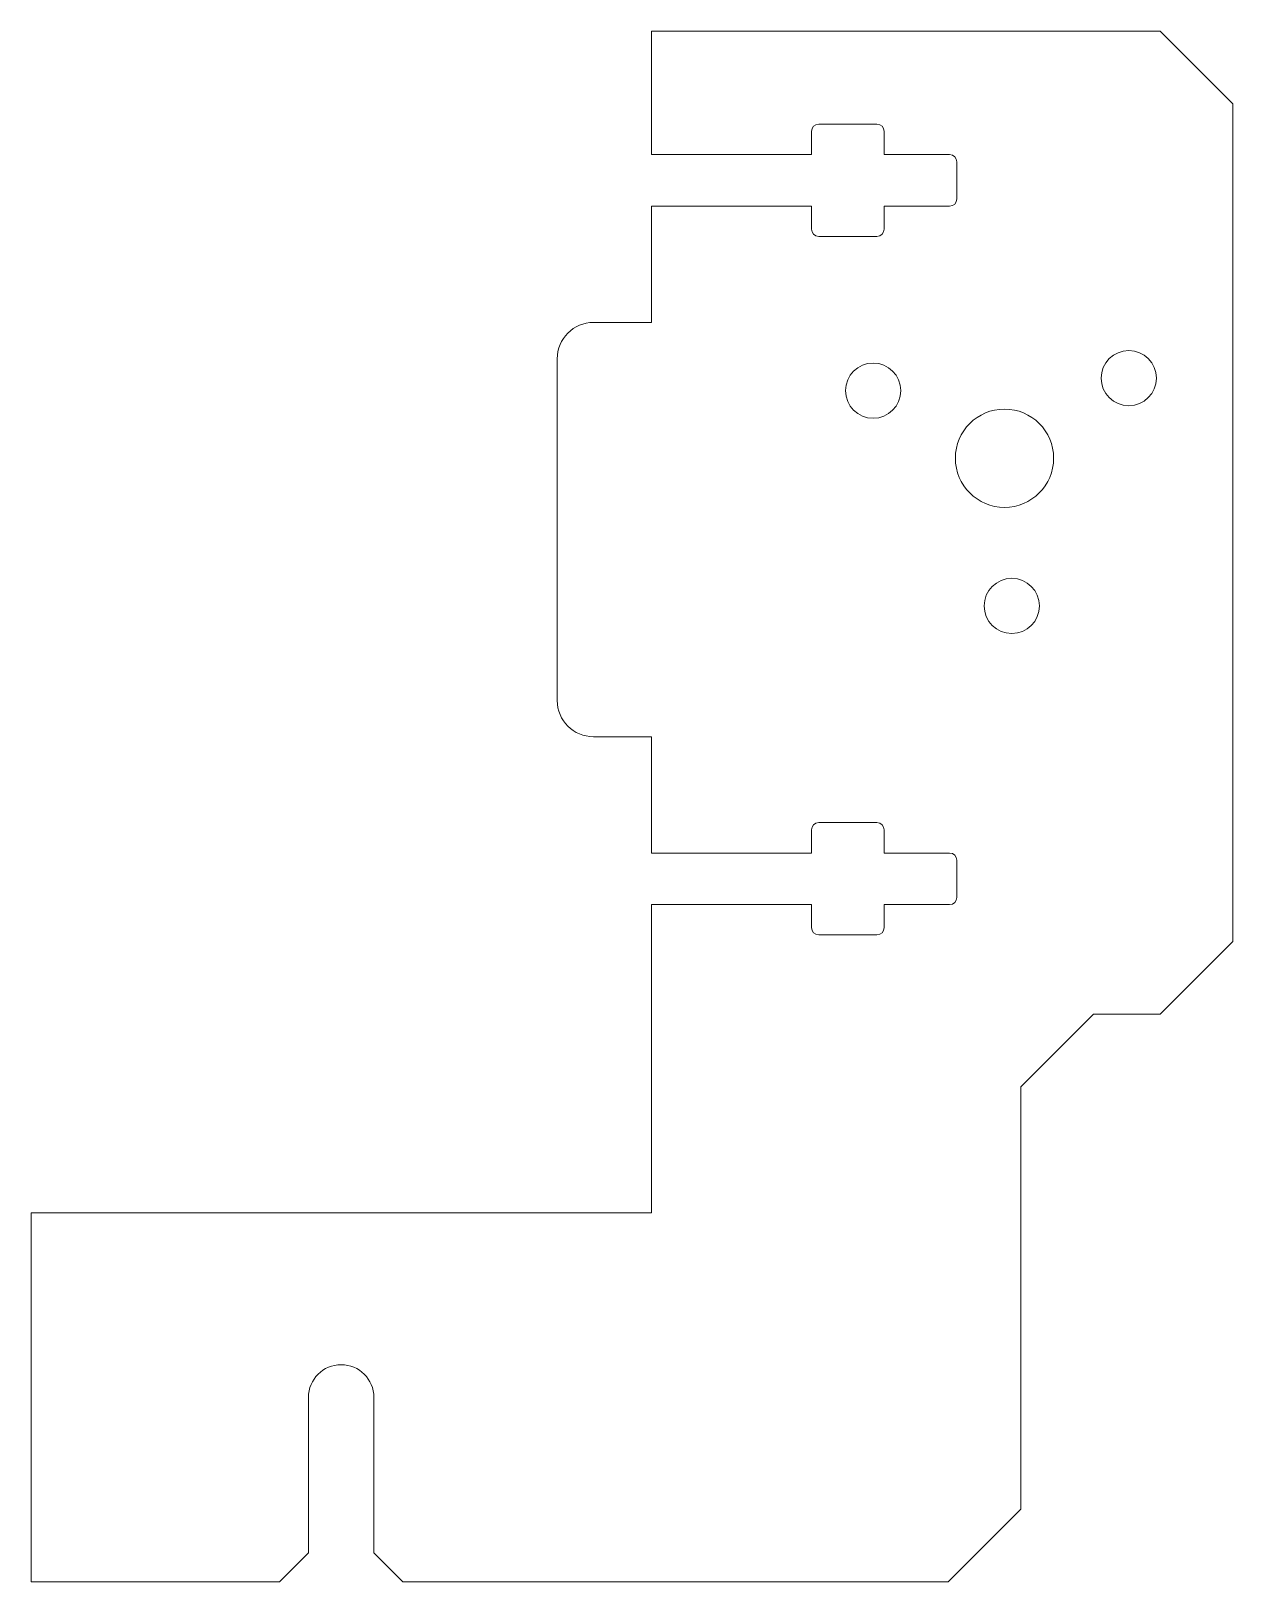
# Model space of a CAD drawing. Header units: millimetres. Extents: x -21 to 61, y -13 to 94.
import ezdxf

# ---------------------------------------------------------------- set-up
doc = ezdxf.new("R2010")
doc.units = ezdxf.units.MM

msp = doc.modelspace()

# ---------------------------------------------------------------- linework, layer by layer
at = {"color": 7, "linetype": 'Continuous', "lineweight": 15}
for p, q in [((56.35, 94), (21.35, 94)), ((21.35, 94), (21.35, 85.5)), ((61.35, 89), (56.35, 94)), ((61.35, 31.36), (61.35, 89)), ((36.85, 87.59), (32.85, 87.59)), ((32.35, 87.09), (32.35, 85.5)), ((37.35, 85.5), (37.35, 87.09)), ((32.35, 85.5), (21.35, 85.5)), ((41.85, 85.5), (37.35, 85.5)), ((42.35, 82.45), (42.35, 85)), ((21.35, 81.95), (21.35, 73.95)), ((21.35, 81.95), (32.35, 81.95)), ((32.35, 81.95), (32.35, 80.37)), ((37.35, 80.37), (37.35, 81.95)), ((37.35, 81.95), (41.85, 81.95)), ((32.85, 79.87), (36.85, 79.87)), ((21.35, 73.95), (17.35, 73.95)), ((14.85, 71.45), (14.85, 47.95)), ((17.35, 45.45), (21.35, 45.45)), ((21.35, 45.45), (21.35, 37.45)), ((36.85, 39.54), (32.85, 39.54)), ((32.35, 39.04), (32.35, 37.45)), ((37.35, 37.45), (37.35, 39.04)), ((32.35, 37.45), (21.35, 37.45)), ((41.85, 37.45), (37.35, 37.45)), ((42.35, 34.4), (42.35, 36.95)), ((21.35, 33.9), (21.35, 12.7)), ((21.35, 33.9), (32.35, 33.9)), ((32.35, 33.9), (32.35, 32.32)), ((37.35, 32.32), (37.35, 33.9)), ((37.35, 33.9), (41.85, 33.9)), ((32.85, 31.82), (36.85, 31.82)), ((56.35, 26.36), (61.35, 31.36)), ((46.75, 21.36), (51.75, 26.36)), ((51.75, 26.36), (56.35, 26.36)), ((46.75, -7.7), (46.75, 21.36)), ((21.35, 12.7), (-21.35, 12.7)), ((-21.35, 12.7), (-21.35, -12.7)), ((-2.26, 0), (-2.26, -10.7)), ((2.24, -10.7), (2.24, 0)), ((41.75, -12.7), (46.75, -7.7)), ((-4.26, -12.7), (-2.26, -10.7)), ((2.24, -10.7), (4.24, -12.7)), ((-21.35, -12.7), (-4.26, -12.7)), ((4.24, -12.7), (41.75, -12.7))]:
    msp.add_line(p, q, dxfattribs=at)
for centre, radius in [((54.18, 70.12), 1.9), ((36.59, 69.26), 1.9), ((45.63, 64.61), 3.38), ((46.13, 54.45), 1.9)]:
    msp.add_circle(centre, radius, dxfattribs=at)
for centre, radius, start, end in [((32.85, 87.09), 0.5, 90, 180), ((36.85, 87.09), 0.5, 0, 90), ((41.85, 85), 0.5, 0, 90), ((41.85, 82.45), 0.5, 270, 0), ((32.85, 80.37), 0.5, 180, 270), ((36.85, 80.37), 0.5, 270, 0), ((17.35, 71.45), 2.5, 90, 180), ((17.35, 47.95), 2.5, 180, 270), ((32.85, 39.04), 0.5, 90, 180), ((36.85, 39.04), 0.5, 0, 90), ((41.85, 36.95), 0.5, 0, 90), ((41.85, 34.4), 0.5, 270, 0), ((32.85, 32.32), 0.5, 180, 270), ((36.85, 32.32), 0.5, 270, 0), ((-0.01, 0), 2.25, 0, 180)]:
    msp.add_arc(centre, radius, start, end, dxfattribs=at)

doc.saveas('drawing.dxf')
